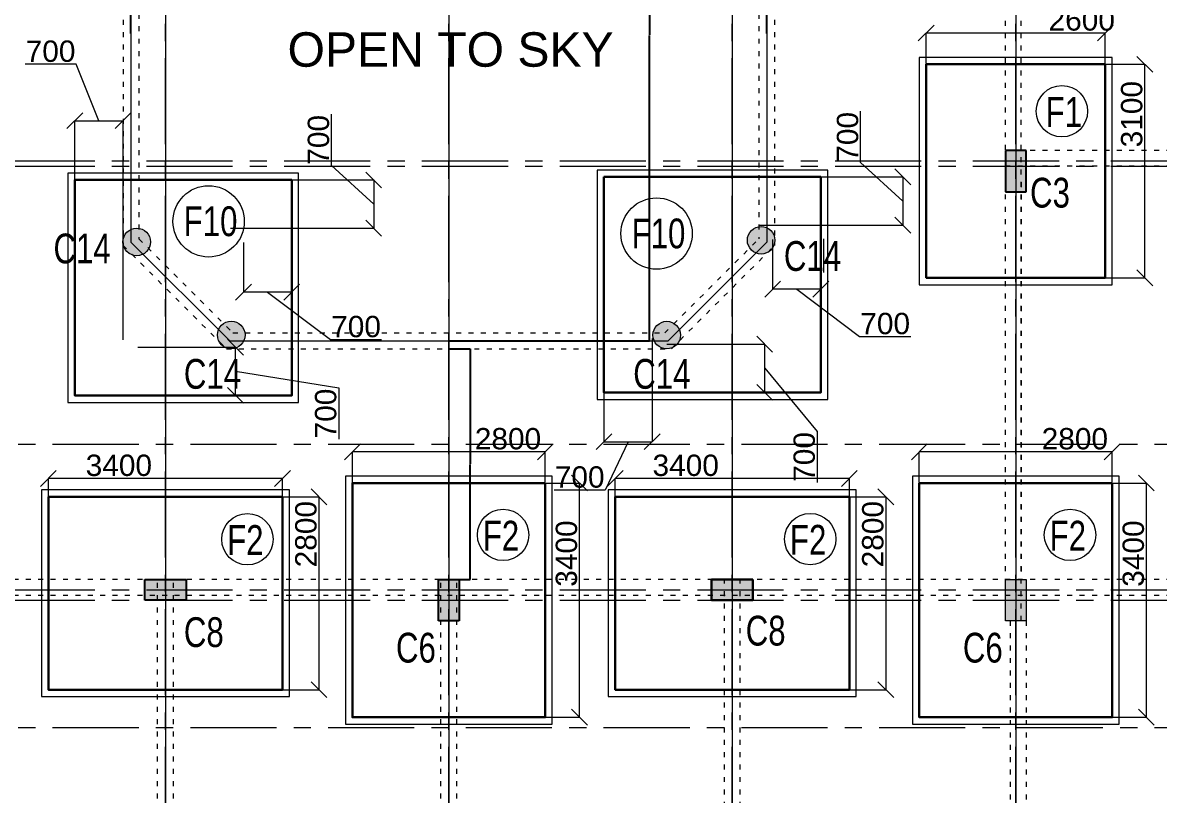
# Model space of a CAD drawing. Header units: inches. Extents: x 719368 to 6315912, y -2624014 to 446967.
# Drawn here: x 5489925 to 5506425, y -2114738 to -2103522 of the extents above; entities that cross this region are included whole.
import ezdxf

# ---------------------------------------------------------------- set-up
doc = ezdxf.new("R2010")
doc.units = ezdxf.units.IN
doc.header["$LTSCALE"] = 20
doc.header["$MEASUREMENT"] = 0
doc.header["$PDMODE"] = 3
doc.linetypes.add('ACAD_ISO03W100', pattern=[30, 12, -18])
doc.linetypes.add('CENTER', pattern=[2, 1.25, -0.25, 0.25, -0.25])
doc.layers.get('0').update_dxf_attribs({"color": 51, "lineweight": 30})
doc.layers.get('Defpoints').update_dxf_attribs({"lineweight": 25})
for name, color, linetype, lineweight in [('COL.FILL', 6, 'Continuous', 20), ('COLUMN', 2, 'Continuous', 25), ('DIM', 7, 'Continuous', 13), ('FOOTING', 73, 'Continuous', 30), ('GRID', 202, 'CENTER', 5), ('HACHE', 6, 'Continuous', 9), ('HIDDEN', 181, 'ACAD_ISO03W100', 18), ('STAIR', 4, 'Continuous', 25), ('Text', 7, 'Continuous', 15)]:
    doc.layers.add(name, color=color, linetype=linetype, lineweight=lineweight)
doc.layers.add('dimn', color=253, linetype='Continuous')
doc.styles.add('BOLD', font='arial.ttf')
doc.styles.add('DIM SUMBI', font='arial.ttf')
doc.styles.add('L120', font='simplex.shx', dxfattribs={"height": 1})
doc.styles.add('Tabrej', font='romans.shx')
doc.dimstyles.new('DIM', dxfattribs={"dimtxt": 0.8, "dimasz": 0.4, "dimexe": 0.18, "dimexo": 0.0625, "dimgap": 0.1, "dimtad": 0, "dimdec": 3, "dimzin": 0, "dimdsep": 46, "dimtxsty": 'Tabrej', "dimcen": 0, "dimclrd": 251, "dimclre": 256, "dimclrt": 7, "dimadec": 0, "dimazin": 0, "dimtfac": 1, "dimtdec": 3, "dimtofl": 0, "dimtmove": 0, "dimatfit": 3, "dimfxl": 0, "dimtolj": 1, "dimtzin": 0, "dimlwd": -1, "dimlwe": -1, "dimarcsym": 0})
doc.dimstyles.new('PL1', dxfattribs={"dimtxt": 275, "dimasz": 230, "dimexe": 0.18, "dimexo": 12, "dimgap": 30, "dimtad": 1, "dimjust": 1, "dimdec": 0, "dimzin": 0, "dimdsep": 46, "dimtxsty": 'BOLD', "dimblk": 'OBLIQUE', "dimcen": 0.09, "dimclrd": 256, "dimclre": 256, "dimadec": 0, "dimazin": 0, "dimtfac": 1, "dimtdec": 0, "dimtofl": 0, "dimtmove": 0, "dimatfit": 3, "dimfxl": 0, "dimtolj": 1, "dimtzin": 0, "dimlwd": -1, "dimlwe": -1, "dimarcsym": 0})

# ---------------------------------------------------------------- blocks, each defined once
blk = doc.blocks.new('C2')
at = {"layer": 'COLUMN'}
h = blk.add_hatch(color=7, dxfattribs=at)
h.dxf.hatch_style = 1
h.paths.add_polyline_path([(0.2999999999992724, 0), (0, 0), (0, -0.599999999999909), (0.2999999999992724, -0.599999999999909)])
for p, q in [((0, 0), (0, -0.599999999999909)), ((0.2999999999992724, 0), (0, 0)), ((0.2999999999992724, -0.599999999999909), (0.2999999999992724, 0)), ((0, -0.599999999999909), (0.2999999999992724, -0.599999999999909))]:
    blk.add_line(p, q, dxfattribs=at)
blk = doc.blocks.new('*D440')
at = {"layer": 'Defpoints', "color": 0}
for p in [(5496111.585806311, -2108255.434372338), (5496111.585806311, -2111605.434372338), (5496419.748085176, -2111605.434372338)]:
    blk.add_point(p, dxfattribs=at)
at = {"layer": 'dimn'}
for p, q in [((5496111.648306311, -2108255.434372338), (5496419.928085175, -2108255.434372338)), ((5496111.648306311, -2111605.434372338), (5496419.928085175, -2111605.434372338))]:
    blk.add_line(p, q, dxfattribs=at)
at = {"layer": 'dimn', "color": 251}
for p, q in [((5496419.748085176, -2108255.834372338), (5496419.748085176, -2109927.5962771)), ((5496419.748085176, -2111605.034372339), (5496419.748085176, -2109933.272467576))]:
    blk.add_line(p, q, dxfattribs=at)
for points in [[(5496419.681418509, -2108255.834372338), (5496419.814751842, -2108255.834372338), (5496419.748085176, -2108255.434372338)], [(5496419.681418509, -2111605.034372339), (5496419.814751842, -2111605.034372339), (5496419.748085176, -2111605.434372338)]]:
    blk.add_solid(points, dxfattribs=at)
at = {"layer": 'dimn', "color": 7, "insert": (5496419.748085177, -2109930.434372338), "char_height": 0.5, "attachment_point": 5, "rotation": 90, "style": 'Tabrej'}
blk.add_mtext('\\A1;3350.000\\P [10990\'-10"]', dxfattribs=at)
blk = doc.blocks.new('*D441')
at = {"layer": 'Defpoints', "color": 0}
for p in [(5496111.585806311, -2099260.628764834), (5499026.433859935, -2099260.628764834), (5496111.585806311, -2108140.434372338)]:
    blk.add_point(p, dxfattribs=at)
at = {"layer": 'dimn'}
for p, q in [((5496111.648306311, -2099260.628764834), (5499026.613859935, -2099260.628764834)), ((5496111.648306311, -2108140.434372338), (5499026.613859935, -2108140.434372338))]:
    blk.add_line(p, q, dxfattribs=at)
at = {"layer": 'dimn', "color": 251}
for p, q in [((5499026.433859935, -2099261.028764834), (5499026.433859935, -2103696.133949537)), ((5499026.433859935, -2108140.034372339), (5499026.433859935, -2103704.929187633))]:
    blk.add_line(p, q, dxfattribs=at)
for points in [[(5499026.367193269, -2099261.028764834), (5499026.500526601, -2099261.028764834), (5499026.433859935, -2099260.628764834)], [(5499026.367193269, -2108140.034372339), (5499026.500526601, -2108140.034372339), (5499026.433859935, -2108140.434372338)]]:
    blk.add_solid(points, dxfattribs=at)
at = {"layer": 'dimn', "color": 7, "insert": (5499026.433859936, -2103700.531568584), "char_height": 0.5, "attachment_point": 5, "rotation": 90, "style": 'Tabrej'}
blk.add_mtext('\\A1;8879.806 [29133\'-2"]', dxfattribs=at)
blk = doc.blocks.new('*D442')
at = {"layer": 'Defpoints', "color": 0}
for p in [(5500726.585806317, -2101328.498179579), (5491496.585806306, -2103676.714288752), (5500726.585806317, -2103676.714288749)]:
    blk.add_point(p, dxfattribs=at)
at = {"layer": 'dimn'}
for p, q in [((5491496.585806306, -2103676.651788752), (5491496.585806306, -2101328.318179579)), ((5500726.585806317, -2103676.651788749), (5500726.585806317, -2101328.318179579))]:
    blk.add_line(p, q, dxfattribs=at)
at = {"layer": 'dimn', "color": 251}
for p, q in [((5491496.985806306, -2101328.498179579), (5496107.188187264, -2101328.498179579)), ((5500726.185806316, -2101328.498179579), (5496115.983425358, -2101328.498179579))]:
    blk.add_line(p, q, dxfattribs=at)
for points in [[(5491496.985806306, -2101328.431512912), (5491496.985806306, -2101328.564846246), (5491496.585806306, -2101328.498179579)], [(5500726.185806316, -2101328.431512912), (5500726.185806316, -2101328.564846246), (5500726.585806317, -2101328.498179579)]]:
    blk.add_solid(points, dxfattribs=at)
at = {"layer": 'dimn', "color": 7, "insert": (5496111.585806311, -2101328.498179579), "char_height": 0.5, "attachment_point": 5, "style": 'Tabrej'}
blk.add_mtext('\\A1;9230.000 [30282\'-1"]', dxfattribs=at)
blk = doc.blocks.new('_Oblique')
at = {"layer": 'STAIR', "color": 0, "lineweight": -2}
blk.add_line((-0.5, -0.5), (0.5, 0.5), dxfattribs=at)
blk = doc.blocks.new('*D1034')
at = {"layer": 'Defpoints', "color": 0}
for p in [(5503041.585805237, -2103671.344277111), (5503041.585805237, -2104125.349193294), (5505641.585805237, -2104125.349193294)]:
    blk.add_point(p, dxfattribs=at)
at = {"layer": 'DIM'}
for p, q in [((5503041.585805237, -2104113.349193294), (5503041.585805237, -2103671.164277111)), ((5505641.585805237, -2103671.344277111), (5503041.585805237, -2103671.344277111)), ((5505641.585805237, -2104113.349193294), (5505641.585805237, -2103671.164277111))]:
    blk.add_line(p, q, dxfattribs=at)
at = {"layer": 'DIM', "xscale": 230, "yscale": 230, "zscale": 230, "rotation": 180}
blk.add_blockref('_Oblique', (5503041.585805237, -2103671.344277111), dxfattribs=at)
at = {"layer": 'DIM', "xscale": 230, "yscale": 230, "zscale": 230}
blk.add_blockref('_Oblique', (5505641.585805237, -2103671.344277111), dxfattribs=at)
at = {"layer": 'DIM', "color": 0, "insert": (5505299.796179999, -2103483.066650918), "char_height": 310, "attachment_point": 5, "style": 'BOLD'}
blk.add_mtext('\\A1;2600', dxfattribs=at)
blk = doc.blocks.new('*D1035')
at = {"layer": 'Defpoints', "color": 0}
for p in [(5505403.380282378, -2104125.349193294), (5506215.041292784, -2104125.349193294), (5505395.568119742, -2107225.349193295)]:
    blk.add_point(p, dxfattribs=at)
at = {"layer": 'DIM'}
for p, q in [((5505415.380282378, -2104125.349193294), (5506215.221292784, -2104125.349193294)), ((5506215.041292784, -2107225.349193295), (5506215.041292784, -2104125.349193294)), ((5505407.568119742, -2107225.349193295), (5506215.221292784, -2107225.349193295))]:
    blk.add_line(p, q, dxfattribs=at)
at = {"layer": 'DIM', "xscale": 230, "yscale": 230, "zscale": 230}
for p, rotation in [((5506215.041292784, -2104125.349193294), 90), ((5506215.041292784, -2107225.349193295), 270)]:
    blk.add_blockref('_Oblique', p, dxfattribs=dict(at, rotation=rotation))
at = {"layer": 'DIM', "color": 0, "insert": (5506026.657936714, -2104849.169469817), "char_height": 310, "attachment_point": 5, "rotation": 90, "style": 'BOLD'}
blk.add_mtext('\\A1;3100', dxfattribs=at)
blk = doc.blocks.new('*D1042')
at = {"layer": 'Defpoints', "color": 0}
for p in [(5494711.58583197, -2109751.384097908), (5494711.58583197, -2110205.38901409), (5497511.58583197, -2110205.38901409)]:
    blk.add_point(p, dxfattribs=at)
at = {"layer": 'DIM'}
for p, q in [((5494711.58583197, -2110193.38901409), (5494711.58583197, -2109751.204097908)), ((5497511.58583197, -2109751.384097908), (5494711.58583197, -2109751.384097908)), ((5497511.58583197, -2110193.38901409), (5497511.58583197, -2109751.204097908))]:
    blk.add_line(p, q, dxfattribs=at)
at = {"layer": 'DIM', "xscale": 230, "yscale": 230, "zscale": 230, "rotation": 180}
blk.add_blockref('_Oblique', (5494711.58583197, -2109751.384097908), dxfattribs=at)
at = {"layer": 'DIM', "xscale": 230, "yscale": 230, "zscale": 230}
blk.add_blockref('_Oblique', (5497511.58583197, -2109751.384097908), dxfattribs=at)
at = {"layer": 'DIM', "color": 0, "insert": (5496969.796206731, -2109563.106471714), "char_height": 310, "attachment_point": 5, "style": 'BOLD'}
blk.add_mtext('\\A1;2800', dxfattribs=at)
blk = doc.blocks.new('*D1043')
at = {"layer": 'Defpoints', "color": 0}
for p in [(5497273.380309111, -2110205.38901409), (5498008.424357883, -2110205.38901409), (5497265.568146475, -2113605.389014091)]:
    blk.add_point(p, dxfattribs=at)
at = {"layer": 'DIM'}
for p, q in [((5497285.380309111, -2110205.38901409), (5498008.604357882, -2110205.38901409)), ((5498008.424357883, -2113605.389014091), (5498008.424357883, -2110205.38901409)), ((5497277.568146475, -2113605.389014091), (5498008.604357882, -2113605.389014091))]:
    blk.add_line(p, q, dxfattribs=at)
at = {"layer": 'DIM', "xscale": 230, "yscale": 230, "zscale": 230}
for p, rotation in [((5498008.424357883, -2110205.38901409), 90), ((5498008.424357883, -2113605.389014091), 270)]:
    blk.add_blockref('_Oblique', p, dxfattribs=dict(at, rotation=rotation))
at = {"layer": 'DIM', "color": 0, "insert": (5497820.041001813, -2111229.209290613), "char_height": 310, "attachment_point": 5, "rotation": 90, "style": 'BOLD'}
blk.add_mtext('\\A1;3400', dxfattribs=at)
blk = doc.blocks.new('*D1044')
at = {"layer": 'Defpoints', "color": 0}
for p in [(5502941.585804154, -2109751.384097908), (5502941.585804154, -2110205.389014091), (5505741.585804154, -2110205.389014091)]:
    blk.add_point(p, dxfattribs=at)
at = {"layer": 'DIM'}
for p, q in [((5502941.585804154, -2110193.389014091), (5502941.585804154, -2109751.204097908)), ((5505741.585804154, -2109751.384097908), (5502941.585804154, -2109751.384097908)), ((5505741.585804154, -2110193.389014091), (5505741.585804154, -2109751.204097908))]:
    blk.add_line(p, q, dxfattribs=at)
at = {"layer": 'DIM', "xscale": 230, "yscale": 230, "zscale": 230, "rotation": 180}
blk.add_blockref('_Oblique', (5502941.585804154, -2109751.384097908), dxfattribs=at)
at = {"layer": 'DIM', "xscale": 230, "yscale": 230, "zscale": 230}
blk.add_blockref('_Oblique', (5505741.585804154, -2109751.384097908), dxfattribs=at)
at = {"layer": 'DIM', "color": 0, "insert": (5505199.796178916, -2109563.106471715), "char_height": 310, "attachment_point": 5, "style": 'BOLD'}
blk.add_mtext('\\A1;2800', dxfattribs=at)
blk = doc.blocks.new('*D1045')
at = {"layer": 'Defpoints', "color": 0}
for p in [(5505503.380281295, -2110205.389014091), (5506238.424330067, -2110205.389014091), (5505495.568118659, -2113605.389014092)]:
    blk.add_point(p, dxfattribs=at)
at = {"layer": 'DIM'}
for p, q in [((5505515.380281295, -2110205.389014091), (5506238.604330067, -2110205.389014091)), ((5506238.424330067, -2113605.389014092), (5506238.424330067, -2110205.389014091)), ((5505507.568118659, -2113605.389014092), (5506238.604330067, -2113605.389014092))]:
    blk.add_line(p, q, dxfattribs=at)
at = {"layer": 'DIM', "xscale": 230, "yscale": 230, "zscale": 230}
for p, rotation in [((5506238.424330067, -2110205.389014091), 90), ((5506238.424330067, -2113605.389014092), 270)]:
    blk.add_blockref('_Oblique', p, dxfattribs=dict(at, rotation=rotation))
at = {"layer": 'DIM', "color": 0, "insert": (5506050.040973997, -2111229.209290614), "char_height": 310, "attachment_point": 5, "rotation": 90, "style": 'BOLD'}
blk.add_mtext('\\A1;3400', dxfattribs=at)
blk = doc.blocks.new('*D1145')
at = {"layer": 'Defpoints', "color": 0}
for p in [(5492847.400157018, -2110405.389014168), (5493108.949270718, -2113205.389014168), (5494225.729947748, -2113205.389014168)]:
    blk.add_point(p, dxfattribs=at)
at = {"layer": 'DIM'}
for p, q in [((5492859.400157018, -2110405.389014168), (5494225.909947747, -2110405.389014168)), ((5494225.729947748, -2110405.389014168), (5494225.729947748, -2113205.389014168)), ((5493120.949270718, -2113205.389014168), (5494225.909947747, -2113205.389014168))]:
    blk.add_line(p, q, dxfattribs=at)
at = {"layer": 'DIM', "xscale": 230, "yscale": 230, "zscale": 230}
for p, rotation in [((5494225.729947748, -2110405.389014168), 90), ((5494225.729947748, -2113205.389014168), 270)]:
    blk.add_blockref('_Oblique', p, dxfattribs=dict(at, rotation=rotation))
at = {"layer": 'DIM', "color": 0, "insert": (5494037.452321555, -2110947.178639406), "char_height": 310, "attachment_point": 5, "rotation": 90, "style": 'BOLD'}
blk.add_mtext('\\A1;2800', dxfattribs=at)
blk = doc.blocks.new('*D1146')
at = {"layer": 'Defpoints', "color": 0}
for p in [(5490296.585750677, -2110137.861280877), (5490296.585750677, -2110643.594537027), (5493696.585750678, -2110651.406699663)]:
    blk.add_point(p, dxfattribs=at)
at = {"layer": 'DIM'}
for p, q in [((5490296.585750677, -2110631.594537027), (5490296.585750677, -2110137.681280877)), ((5493696.585750678, -2110137.861280877), (5490296.585750677, -2110137.861280877)), ((5493696.585750678, -2110639.406699663), (5493696.585750678, -2110137.681280877))]:
    blk.add_line(p, q, dxfattribs=at)
at = {"layer": 'DIM', "xscale": 230, "yscale": 230, "zscale": 230, "rotation": 180}
blk.add_blockref('_Oblique', (5490296.585750677, -2110137.861280877), dxfattribs=at)
at = {"layer": 'DIM', "xscale": 230, "yscale": 230, "zscale": 230}
blk.add_blockref('_Oblique', (5493696.585750678, -2110137.861280877), dxfattribs=at)
at = {"layer": 'DIM', "color": 0, "insert": (5491320.4060272, -2109949.477924806), "char_height": 310, "attachment_point": 5, "style": 'BOLD'}
blk.add_mtext('\\A1;3400', dxfattribs=at)
blk = doc.blocks.new('*D1147')
at = {"layer": 'Defpoints', "color": 0}
for p in [(5501077.400157018, -2110405.389013937), (5501338.949270718, -2113205.389013937), (5502455.729947748, -2113205.389013937)]:
    blk.add_point(p, dxfattribs=at)
at = {"layer": 'DIM'}
for p, q in [((5501089.400157018, -2110405.389013937), (5502455.909947747, -2110405.389013937)), ((5502455.729947748, -2110405.389013937), (5502455.729947748, -2113205.389013937)), ((5501350.949270718, -2113205.389013937), (5502455.909947747, -2113205.389013937))]:
    blk.add_line(p, q, dxfattribs=at)
at = {"layer": 'DIM', "xscale": 230, "yscale": 230, "zscale": 230}
for p, rotation in [((5502455.729947748, -2110405.389013937), 90), ((5502455.729947748, -2113205.389013937), 270)]:
    blk.add_blockref('_Oblique', p, dxfattribs=dict(at, rotation=rotation))
at = {"layer": 'DIM', "color": 0, "insert": (5502267.452321555, -2110947.178639175), "char_height": 310, "attachment_point": 5, "rotation": 90, "style": 'BOLD'}
blk.add_mtext('\\A1;2800', dxfattribs=at)
blk = doc.blocks.new('*D1148')
at = {"layer": 'Defpoints', "color": 0}
for p in [(5498526.585750677, -2110137.861280646), (5498526.585750677, -2110643.594536796), (5501926.585750678, -2110651.406699432)]:
    blk.add_point(p, dxfattribs=at)
at = {"layer": 'DIM'}
for p, q in [((5498526.585750677, -2110631.594536796), (5498526.585750677, -2110137.681280646)), ((5501926.585750678, -2110137.861280646), (5498526.585750677, -2110137.861280646)), ((5501926.585750678, -2110639.406699432), (5501926.585750678, -2110137.681280646))]:
    blk.add_line(p, q, dxfattribs=at)
at = {"layer": 'DIM', "xscale": 230, "yscale": 230, "zscale": 230, "rotation": 180}
blk.add_blockref('_Oblique', (5498526.585750677, -2110137.861280646), dxfattribs=at)
at = {"layer": 'DIM', "xscale": 230, "yscale": 230, "zscale": 230}
blk.add_blockref('_Oblique', (5501926.585750678, -2110137.861280646), dxfattribs=at)
at = {"layer": 'DIM', "color": 0, "insert": (5499550.4060272, -2109949.477924575), "char_height": 310, "attachment_point": 5, "style": 'BOLD'}
blk.add_mtext('\\A1;3400', dxfattribs=at)
blk = doc.blocks.new('*D1153')
at = {"layer": 'Defpoints', "color": 0}
for p in [(5501511.585806319, -2106598.536557511), (5500811.543453263, -2106656.049499271), (5501511.585806319, -2107389.232346162)]:
    blk.add_point(p, dxfattribs=at)
at = {"layer": 'DIM'}
for p, q in [((5501511.585806319, -2106610.536557511), (5501511.585806319, -2107389.412346162)), ((5500811.543453263, -2106668.049499271), (5500811.543453263, -2107389.412346162)), ((5501511.585806319, -2107389.232346162), (5500811.543453263, -2107389.232346162)), ((5501161.564629791, -2107389.232346162), (5502075.433309496, -2108079.368682808)), ((5502075.433309496, -2108079.368682808), (5502816.756638282, -2108079.368682808))]:
    blk.add_line(p, q, dxfattribs=at)
at = {"layer": 'DIM', "xscale": 230, "yscale": 230, "zscale": 230, "rotation": 180}
blk.add_blockref('_Oblique', (5500811.543453263, -2107389.232346162), dxfattribs=at)
at = {"layer": 'DIM', "xscale": 230, "yscale": 230, "zscale": 230}
blk.add_blockref('_Oblique', (5501511.585806319, -2107389.232346162), dxfattribs=at)
at = {"layer": 'DIM', "color": 0, "insert": (5502446.094973889, -2107891.091056615), "char_height": 310, "attachment_point": 5, "style": 'BOLD'}
blk.add_mtext('\\A1;700', dxfattribs=at)
blk = doc.blocks.new('*D1154')
at = {"layer": 'Defpoints', "color": 0}
for p in [(5500611.585806319, -2105760.165252991), (5502701.973926414, -2105760.165252991), (5500611.585806319, -2106460.165252991)]:
    blk.add_point(p, dxfattribs=at)
at = {"layer": 'DIM'}
for p, q in [((5502089.581997405, -2105549.047604672), (5502089.581997405, -2104807.724275886)), ((5502701.973926414, -2106110.165252991), (5502089.581997405, -2105549.047604672)), ((5500623.585806319, -2105760.165252991), (5502702.153926414, -2105760.165252991)), ((5502701.973926414, -2105760.165252991), (5502701.973926414, -2106460.165252991)), ((5500623.585806319, -2106460.165252991), (5502702.153926414, -2106460.165252991))]:
    blk.add_line(p, q, dxfattribs=at)
at = {"layer": 'DIM', "xscale": 230, "yscale": 230, "zscale": 230}
for p, rotation in [((5502701.973926414, -2105760.165252991), 90), ((5502701.973926414, -2106460.165252991), 270)]:
    blk.add_blockref('_Oblique', p, dxfattribs=dict(at, rotation=rotation))
at = {"layer": 'DIM', "color": 0, "insert": (5501901.304371212, -2105178.385940278), "char_height": 310, "attachment_point": 5, "rotation": 90, "style": 'BOLD'}
blk.add_mtext('\\A1;700', dxfattribs=at)
blk = doc.blocks.new('*D1155')
at = {"layer": 'Defpoints', "color": 0}
for p in [(5499263.422797469, -2108187.404455155), (5499250.359245036, -2108887.404455155), (5500696.762104959, -2108887.404455155)]:
    blk.add_point(p, dxfattribs=at)
at = {"layer": 'DIM'}
for p, q in [((5499275.422797469, -2108187.404455155), (5500696.942104959, -2108187.404455155)), ((5500696.762104959, -2108887.404455155), (5500696.762104959, -2108187.404455155)), ((5500696.762104959, -2108537.404455155), (5501460.584653723, -2109455.145811897)), ((5499262.359245036, -2108887.404455155), (5500696.942104959, -2108887.404455155)), ((5501460.584653723, -2109455.145811897), (5501460.584653723, -2110196.469140682))]:
    blk.add_line(p, q, dxfattribs=at)
at = {"layer": 'DIM', "xscale": 230, "yscale": 230, "zscale": 230}
for p, rotation in [((5500696.762104959, -2108187.404455155), 90), ((5500696.762104959, -2108887.404455155), 270)]:
    blk.add_blockref('_Oblique', p, dxfattribs=dict(at, rotation=rotation))
at = {"layer": 'DIM', "color": 0, "insert": (5501272.30702753, -2109825.807476289), "char_height": 310, "attachment_point": 5, "rotation": 90, "style": 'BOLD'}
blk.add_mtext('\\A1;700', dxfattribs=at)
blk = doc.blocks.new('*D1156')
at = {"layer": 'Defpoints', "color": 0}
for p in [(5499063.422797469, -2108094.919530777), (5498363.422797469, -2108436.871316268), (5498363.422797469, -2109604.74177396)]:
    blk.add_point(p, dxfattribs=at)
at = {"layer": 'DIM'}
for p, q in [((5499063.422797469, -2108106.919530777), (5499063.422797469, -2109604.92177396)), ((5498363.422797469, -2108448.871316268), (5498363.422797469, -2109604.92177396)), ((5498363.422797469, -2109604.74177396), (5499063.422797469, -2109604.74177396)), ((5498713.422797469, -2109604.74177396), (5498381.438650053, -2110307.498085287)), ((5498381.438650053, -2110307.498085287), (5497640.115321267, -2110307.498085287))]:
    blk.add_line(p, q, dxfattribs=at)
at = {"layer": 'DIM', "xscale": 230, "yscale": 230, "zscale": 230, "rotation": 180}
blk.add_blockref('_Oblique', (5498363.422797469, -2109604.74177396), dxfattribs=at)
at = {"layer": 'DIM', "xscale": 230, "yscale": 230, "zscale": 230}
blk.add_blockref('_Oblique', (5499063.422797469, -2109604.74177396), dxfattribs=at)
at = {"layer": 'DIM', "color": 0, "insert": (5498010.77698566, -2110119.220459093), "char_height": 310, "attachment_point": 5, "style": 'BOLD'}
blk.add_mtext('\\A1;700', dxfattribs=at)
blk = doc.blocks.new('*D1157')
at = {"layer": 'Defpoints', "color": 0}
for p in [(5493129.706462097, -2106699.816161305), (5493829.748815154, -2106642.303219544), (5493829.748815154, -2107432.999008195)]:
    blk.add_point(p, dxfattribs=at)
at = {"layer": 'DIM'}
for p, q in [((5493129.706462097, -2106711.816161305), (5493129.706462097, -2107433.179008196)), ((5493829.748815154, -2106654.303219544), (5493829.748815154, -2107433.179008196)), ((5493829.748815154, -2107432.999008195), (5493129.706462097, -2107432.999008195)), ((5493479.727638626, -2107432.999008195), (5494393.596318331, -2108123.135344842)), ((5494393.596318331, -2108123.135344842), (5495134.919647116, -2108123.135344842))]:
    blk.add_line(p, q, dxfattribs=at)
at = {"layer": 'DIM', "xscale": 230, "yscale": 230, "zscale": 230, "rotation": 180}
blk.add_blockref('_Oblique', (5493129.706462097, -2107432.999008195), dxfattribs=at)
at = {"layer": 'DIM', "xscale": 230, "yscale": 230, "zscale": 230}
blk.add_blockref('_Oblique', (5493829.748815154, -2107432.999008195), dxfattribs=at)
at = {"layer": 'DIM', "color": 0, "insert": (5494764.257982723, -2107934.857718648), "char_height": 310, "attachment_point": 5, "style": 'BOLD'}
blk.add_mtext('\\A1;700', dxfattribs=at)
blk = doc.blocks.new('*D1158')
at = {"layer": 'Defpoints', "color": 0}
for p in [(5492929.748815154, -2105803.931915024), (5495020.136935248, -2105803.931915024), (5492929.748815154, -2106503.931915024)]:
    blk.add_point(p, dxfattribs=at)
at = {"layer": 'DIM'}
for p, q in [((5494407.745006239, -2105592.814266705), (5494407.745006239, -2104851.490937919)), ((5495020.136935248, -2106153.931915024), (5494407.745006239, -2105592.814266705)), ((5492941.748815154, -2105803.931915024), (5495020.316935248, -2105803.931915024)), ((5495020.136935248, -2105803.931915024), (5495020.136935248, -2106503.931915024)), ((5492941.748815154, -2106503.931915024), (5495020.316935248, -2106503.931915024))]:
    blk.add_line(p, q, dxfattribs=at)
at = {"layer": 'DIM', "xscale": 230, "yscale": 230, "zscale": 230}
for p, rotation in [((5495020.136935248, -2105803.931915024), 90), ((5495020.136935248, -2106503.931915024), 270)]:
    blk.add_blockref('_Oblique', p, dxfattribs=dict(at, rotation=rotation))
at = {"layer": 'DIM', "color": 0, "insert": (5494219.467380046, -2105222.152602311), "char_height": 310, "attachment_point": 5, "rotation": 90, "style": 'BOLD'}
blk.add_mtext('\\A1;700', dxfattribs=at)
blk = doc.blocks.new('*D1159')
at = {"layer": 'Defpoints', "color": 0}
for p in [(5491581.585806304, -2108231.171117188), (5491568.52225387, -2108931.171117188), (5493014.925113793, -2108931.171117188)]:
    blk.add_point(p, dxfattribs=at)
at = {"layer": 'DIM'}
for p, q in [((5491593.585806304, -2108231.171117188), (5493015.105113793, -2108231.171117188)), ((5493014.925113793, -2108931.171117188), (5493014.925113793, -2108231.171117188)), ((5493014.925113793, -2108581.171117188), (5494512.84538285, -2108824.952498611)), ((5494512.84538285, -2108824.952498611), (5494512.84538285, -2109566.275827397)), ((5491580.52225387, -2108931.171117188), (5493015.105113793, -2108931.171117188))]:
    blk.add_line(p, q, dxfattribs=at)
at = {"layer": 'DIM', "xscale": 230, "yscale": 230, "zscale": 230}
for p, rotation in [((5493014.925113793, -2108231.171117188), 90), ((5493014.925113793, -2108931.171117188), 270)]:
    blk.add_blockref('_Oblique', p, dxfattribs=dict(at, rotation=rotation))
at = {"layer": 'DIM', "color": 0, "insert": (5494324.567756657, -2109195.614163003), "char_height": 310, "attachment_point": 5, "rotation": 90, "style": 'BOLD'}
blk.add_mtext('\\A1;700', dxfattribs=at)
blk = doc.blocks.new('*D1160')
at = {"layer": 'Defpoints', "color": 0}
for p in [(5490681.585806304, -2104943.600022038), (5491381.585806304, -2108138.686192811), (5490681.585806304, -2108480.637978301)]:
    blk.add_point(p, dxfattribs=at)
at = {"layer": 'DIM'}
for p, q in [((5490699.601658887, -2104125.346710742), (5489958.278330102, -2104125.346710742)), ((5491031.585806304, -2104943.600022038), (5490699.601658887, -2104125.346710742)), ((5490681.585806304, -2108468.637978301), (5490681.585806304, -2104943.420022038)), ((5490681.585806304, -2104943.600022038), (5491381.585806304, -2104943.600022038)), ((5491381.585806304, -2108126.686192811), (5491381.585806304, -2104943.420022038))]:
    blk.add_line(p, q, dxfattribs=at)
at = {"layer": 'DIM', "xscale": 230, "yscale": 230, "zscale": 230, "rotation": 180}
blk.add_blockref('_Oblique', (5490681.585806304, -2104943.600022038), dxfattribs=at)
at = {"layer": 'DIM', "xscale": 230, "yscale": 230, "zscale": 230}
blk.add_blockref('_Oblique', (5491381.585806304, -2104943.600022038), dxfattribs=at)
at = {"layer": 'DIM', "color": 0, "insert": (5490328.939994494, -2103937.069084549), "char_height": 310, "attachment_point": 5, "style": 'BOLD'}
blk.add_mtext('\\A1;700', dxfattribs=at)

msp = doc.modelspace()

# ---------------------------------------------------------------- hatches: boundary and pattern name
at = {"layer": 'COL.FILL'}
for points in [[(5504491.585806319, -2105375.371872338), (5504191.585806319, -2105375.371872338), (5504191.585806319, -2105975.371872338), (5504491.585806319, -2105975.371872338)], [(5491779.580879323, -2106703.931915025, 1), (5491379.580879323, -2106703.931915025, 1)], [(5500844.78344002, -2106680.063671694, 1), (5500444.78344002, -2106680.063671694, 1)], [(5493152.029809903, -2108055.434372338, 1), (5492752.029809903, -2108055.434372338, 1)], [(5499474.176186345, -2108056.933806968, 1), (5499074.176186345, -2108056.933806968, 1)], [(5492296.585806307, -2111905.434372337), (5492296.585806307, -2111605.434372337), (5491696.585806307, -2111605.434372337), (5491696.585806307, -2111905.434372337)], [(5496261.585832424, -2111605.38901409), (5495961.585832424, -2111605.38901409), (5495961.585832424, -2112205.38901409), (5496261.585832424, -2112205.38901409)], [(5500526.585806314, -2111905.389013859), (5500526.585806314, -2111605.389013859), (5499926.585806314, -2111605.389013859), (5499926.585806314, -2111905.389013859)], [(5504491.585806319, -2111605.389014091), (5504191.585806319, -2111605.389014091), (5504191.585806319, -2112205.389014091), (5504491.585806319, -2112205.389014091)]]:
    msp.add_hatch(color=256, dxfattribs=at).paths.add_polyline_path(points)

# ---------------------------------------------------------------- linework, layer by layer
for p, q in [((5491381.585806304, -2106732.179942566), (5491381.585806304, -2105107.272696913)), ((5490681.585806304, -2105803.931915024), (5491148.445128379, -2105803.931915024)), ((5501550.243888186, -2106660.165252991), (5501550.243888186, -2107148.002479858))]:
    msp.add_line(p, q, dxfattribs=at)
for points in [[(5504191.585806319, -2105375.371872338), (5504491.585806319, -2105375.371872338), (5504491.585806319, -2105975.371872338), (5504191.585806319, -2105975.371872338)], [(5492296.585806307, -2111605.434372337), (5492296.585806307, -2111905.434372337), (5491696.585806307, -2111905.434372337), (5491696.585806307, -2111605.434372337)], [(5495961.585832424, -2111605.38901409), (5496261.585832424, -2111605.38901409), (5496261.585832424, -2112205.38901409), (5495961.585832424, -2112205.38901409)], [(5500526.585806314, -2111605.389013859), (5500526.585806314, -2111905.389013859), (5499926.585806314, -2111905.389013859), (5499926.585806314, -2111605.389013859)], [(5504191.585806319, -2111605.389014091), (5504491.585806319, -2111605.389014091), (5504491.585806319, -2112205.389014091), (5504191.585806319, -2112205.389014091)]]:
    msp.add_lwpolyline(points, close=True, dxfattribs=at)
for centre in [(5491579.580879323, -2106703.931915025), (5500644.78344002, -2106680.063671694), (5492952.029809903, -2108055.434372338), (5499274.176186345, -2108056.933806968)]:
    msp.add_circle(centre, 200, dxfattribs=at)
at = {"layer": 'DIM'}
for p, q in [((5491496.585806306, -2100645.628764834), (5491496.585806306, -2106707.799812668)), ((5500726.585806315, -2100645.628764834), (5500726.585806317, -2106707.799812666)), ((5491496.585806306, -2106707.799812668), (5492929.220365977, -2108140.434372338)), ((5499293.951246645, -2108140.434372338), (5500726.585806317, -2106707.799812666)), ((5492929.220365977, -2108140.434372338), (5499293.951246645, -2108140.434372338))]:
    msp.add_line(p, q, dxfattribs=at)
at = {"layer": 'FOOTING'}
for points in [[(5505641.585805237, -2104125.349193294), (5503041.585805237, -2104125.349193294), (5503041.585805237, -2107225.349193295), (5505641.585805237, -2107225.349193295)], [(5498363.422797469, -2105760.165252991), (5498363.422797469, -2108891.036557511), (5501511.585806319, -2108891.036557511), (5501511.585806319, -2105760.165252991)], [(5490681.585806304, -2105803.931915024), (5490681.585806304, -2108934.803219544), (5493829.748815154, -2108934.803219544), (5493829.748815154, -2105803.931915024)], [(5497511.58583197, -2110205.38901409), (5494711.58583197, -2110205.38901409), (5494711.58583197, -2113605.389014091), (5497511.58583197, -2113605.389014091)], [(5505741.585804154, -2110205.389014091), (5502941.585804154, -2110205.389014091), (5502941.585804154, -2113605.389014092), (5505741.585804154, -2113605.389014092)], [(5490296.585750677, -2110405.389014168), (5490296.585750677, -2113205.389014168), (5493696.585750678, -2113205.389014168), (5493696.585750678, -2110405.389014168)], [(5498526.585750677, -2110405.389013937), (5498526.585750677, -2113205.389013937), (5501926.585750678, -2113205.389013937), (5501926.585750678, -2110405.389013937)]]:
    msp.add_lwpolyline(points, close=True, dxfattribs=at)
at = {"layer": 'GRID', "ltscale": 50}
for p, q in [((5491996.585750674, -2129286.987542049), (5491996.585750674, -2085956.418136808)), ((5496111.585806941, -2129286.987542049), (5496111.585806941, -2085956.418136808)), ((5500226.585751628, -2129286.987542049), (5500226.585751628, -2085956.418136808)), ((5504341.585805987, -2129286.987542049), (5504341.585805987, -2085956.418136808)), ((5435720.671062591, -2105525.435437351), (5551358.528464531, -2105525.435437351)), ((5435720.671062591, -2105605.434372574), (5551358.528464531, -2105605.434372574)), ((5436358.402437331, -2109640.435437828), (5551358.528464531, -2109640.435437828)), ((5435720.671062591, -2111755.434372574), (5551358.528464531, -2111755.434372574)), ((5435720.671062591, -2111905.389013916), (5551358.528464531, -2111905.389013916)), ((5436358.402437331, -2113755.435437351), (5551358.528464531, -2113755.435437351))]:
    msp.add_line(p, q, dxfattribs=at)
at = {"layer": 'GRID', "ltscale": 0.05}
for p, q in [((5491996.585750676, -2087148.570706536), (5491996.585750676, -2126935.924255045)), ((5496111.585806943, -2087148.570706536), (5496111.585806943, -2126935.924255045)), ((5500226.585750676, -2087148.570706536), (5500226.585750676, -2126935.924255045)), ((5504341.585805989, -2087148.570706536), (5504341.585805989, -2126935.924255045))]:
    msp.add_line(p, q, dxfattribs=at)
at = {"layer": 'HACHE'}
for points in [[(5505741.585805237, -2104025.349193294), (5502941.585805237, -2104025.349193294), (5502941.585805237, -2107325.349193295), (5505741.585805237, -2107325.349193295)], [(5490581.585806304, -2105703.931915024), (5490581.585806304, -2109034.803219544), (5493929.748815154, -2109034.803219544), (5493929.748815154, -2105703.931915024)], [(5498263.422797469, -2105660.165252991), (5498263.422797469, -2108991.036557511), (5501611.585806319, -2108991.036557511), (5501611.585806319, -2105660.165252991)], [(5497611.58583197, -2110105.38901409), (5494611.58583197, -2110105.38901409), (5494611.58583197, -2113705.389014091), (5497611.58583197, -2113705.389014091)], [(5505841.585804154, -2110105.389014091), (5502841.585804154, -2110105.389014091), (5502841.585804154, -2113705.389014092), (5505841.585804154, -2113705.389014092)], [(5490196.585750677, -2110305.389014168), (5490196.585750677, -2113305.389014168), (5493796.585750678, -2113305.389014168), (5493796.585750678, -2110305.389014168)], [(5498426.585750677, -2110305.389013937), (5498426.585750677, -2113305.389013937), (5502026.585750678, -2113305.389013937), (5502026.585750678, -2110305.389013937)]]:
    msp.add_lwpolyline(points, close=True, dxfattribs=at)
at = {"layer": 'HIDDEN', "linetype": 'ACAD_ISO03W100', "ltscale": 0.3}
for p, q in [((5504191.58580632, -2112205.43437234), (5504191.58580632, -2095795.389014089)), ((5504421.58580632, -2112205.43437234), (5504421.58580632, -2095795.389014089)), ((5491381.585806306, -2100597.994205164), (5491381.585806304, -2106755.434372338)), ((5500841.585806319, -2100597.994205165), (5500841.585806319, -2106755.434372338)), ((5491611.585806305, -2100693.26332451), (5491611.585806304, -2106660.165252993)), ((5500611.58580632, -2100693.26332451), (5500611.585806319, -2106660.165252991)), ((5512721.585806333, -2105375.434372338), (5504191.585806318, -2105375.434372338)), ((5512721.585806333, -2105605.434372338), (5504191.585806318, -2105605.434372338)), ((5490681.585806304, -2105803.931915024), (5490681.585806304, -2106755.434372338)), ((5504421.58580632, -2105835.479730588), (5504421.58580632, -2111605.479730589)), ((5491381.585806304, -2106755.434372338), (5492881.585806304, -2108255.434372338)), ((5491611.585806304, -2106660.165252993), (5492976.85492565, -2108025.434372338)), ((5499246.316686972, -2108025.434372338), (5500611.585806319, -2106660.165252991)), ((5499341.585806319, -2108255.434372338), (5500841.585806319, -2106755.434372338)), ((5492976.85492565, -2108025.434372338), (5499246.316686972, -2108025.434372338)), ((5492881.585806304, -2108255.434372338), (5499341.585806319, -2108255.434372338)), ((5512721.585806335, -2111605.389014091), (5479501.585861935, -2111605.389014089)), ((5491881.585751747, -2121985.389014172), (5491881.585751746, -2111605.34365584)), ((5492111.585751746, -2121985.389014172), (5492111.585751746, -2111605.34365584)), ((5495996.585806306, -2121985.434372422), (5495996.585806306, -2111605.389014089)), ((5496226.585806306, -2121985.434372422), (5496226.585806306, -2111605.389014089)), ((5500111.585807388, -2118505.434372334), (5500111.585807388, -2111605.34365584)), ((5500341.585807388, -2118505.434372334), (5500341.585807388, -2111605.34365584)), ((5512721.585806335, -2111835.389014091), (5479501.585861935, -2111835.389014089)), ((5504261.585806319, -2112205.389014089), (5504261.585806319, -2117905.434372336)), ((5504491.585806317, -2112205.389014089), (5504491.585806317, -2117905.434372336))]:
    msp.add_line(p, q, dxfattribs=at)
at = {"layer": 'Text'}
for centre, radius in [((5505012.949669271, -2104806.754291135), 372.7727769268946), ((5492623.942601752, -2106405.540560876), 517.8449794948101), ((5499127.220152223, -2106582.503601039), 517.8449794948101), ((5493187.602819011, -2111020.679246708), 372.7727769268946), ((5496899.440922084, -2110957.741992691), 372.7727769268946), ((5501358.979869444, -2111017.726075371), 372.7727769268946), ((5505129.440894268, -2110957.741992691), 372.7727769268946)]:
    msp.add_circle(centre, radius, dxfattribs=at)

# ---------------------------------------------------------------- block references
at = {"color": 5, "xscale": 1000, "yscale": 1000, "zscale": 1000}
msp.add_blockref('C2', (5504191.585806319, -2105375.434372338), dxfattribs=at)
at = {"color": 5, "yscale": 1000, "zscale": 1000}
for p, xscale, rotation in [((5492296.585806306, -2111905.434372336), -1000, 270), ((5495961.585806311, -2112205.43437234), -1000, 180), ((5500526.585806314, -2111605.38901386), 1000, 270), ((5500526.585806315, -2111905.434372336), -1000, 270)]:
    msp.add_blockref('C2', p, dxfattribs=dict(at, xscale=xscale, rotation=rotation))

# ---------------------------------------------------------------- texts
at = {"layer": 'Text', "style": 'DIM SUMBI', "width": 0.75}
for s, p in [('F1', (5504776.342130071, -2105034.315255682)), ('C3', (5504549.181914273, -2106205.435381441)), ('F10', (5492261.660672226, -2106620.395055747)), ('F10', (5498764.938222696, -2106797.358095909)), ('C14', (5490371.227649761, -2107015.453797936)), ('C14', (5500975.274187112, -2107124.41557952)), ('C14', (5492264.137334529, -2108835.888052086)), ('C14', (5498787.856508978, -2108835.888052086)), ('F2', (5492891.705489906, -2111248.240211255)), ('F2', (5496603.543592979, -2111185.302957238)), ('F2', (5501063.082540339, -2111245.287039918)), ('F2', (5504833.543565163, -2111185.302957238)), ('C8', (5492264.137334529, -2112585.996712185)), ('C8', (5500421.019487347, -2112564.106545922)), ('C6', (5495343.713243913, -2112811.281692234)), ('C6', (5503573.713216731, -2112811.281692234))]:
    msp.add_text(s, height=432.432, dxfattribs=at).set_placement(p)
at = {"layer": 'Text', "lineweight": 30, "insert": (5493769.147794849, -2103660.316138849), "char_height": 500, "width": 9930.815529674874, "attachment_point": 1, "style": 'L120'}
msp.add_mtext('{\\fArial|b0|i0|c0|p34;OPEN TO SKY}', dxfattribs=at)

# ---------------------------------------------------------------- dimensions: what is measured, and where the dimension line sits
at = {"layer": 'DIM'}
for base, p1, p2, angle, override, picture, middle in [((5503041.585805237, -2103671.344277111), (5505641.585805237, -2104125.349193294), (5503041.585805237, -2104125.349193294), 180, {"dimtxt": 310}, '*D1034', (5505299.796179999, -2103671.344277111)), ((5506215.041292784, -2104125.349193294), (5505395.568119742, -2107225.349193295), (5505403.380282378, -2104125.349193294), 270, {"dimtxt": 310}, '*D1035', (5506215.041292785, -2104849.169469817)), ((5495020.136935248, -2105803.931915024), (5492929.748815154, -2106503.931915024), (5492929.748815154, -2105803.931915024), 90, {"dimtxt": 310, "dimtmove": 1}, '*D1158', (5494407.74500624, -2105562.814266704)), ((5502701.973926414, -2105760.165252991), (5500611.585806319, -2106460.165252991), (5500611.585806319, -2105760.165252991), 90, {"dimtxt": 310, "dimtmove": 1}, '*D1154', (5502089.581997406, -2105519.047604671)), ((5500696.762104959, -2108887.404455155), (5499263.422797469, -2108187.404455155), (5499250.359245036, -2108887.404455155), 90, {"dimtxt": 310, "dimtmove": 1}, '*D1155', (5501460.584653724, -2109485.145811896)), ((5493014.925113793, -2108931.171117188), (5491581.585806304, -2108231.171117188), (5491568.52225387, -2108931.171117188), 90, {"dimtxt": 310, "dimtmove": 1}, '*D1159', (5494512.845382851, -2108854.95249861)), ((5494711.58583197, -2109751.384097908), (5497511.58583197, -2110205.38901409), (5494711.58583197, -2110205.38901409), 180, {"dimtxt": 310}, '*D1042', (5496969.796206731, -2109751.384097908)), ((5502941.585804154, -2109751.384097908), (5505741.585804154, -2110205.389014091), (5502941.585804154, -2110205.389014091), 180, {"dimtxt": 310}, '*D1044', (5505199.796178916, -2109751.384097908)), ((5498008.424357883, -2110205.38901409), (5497265.568146475, -2113605.389014091), (5497273.380309111, -2110205.38901409), 270, {"dimtxt": 310}, '*D1043', (5498008.424357884, -2111229.209290613)), ((5506238.424330067, -2110205.389014091), (5505495.568118659, -2113605.389014092), (5505503.380281295, -2110205.389014091), 270, {"dimtxt": 310}, '*D1045', (5506238.424330068, -2111229.209290614)), ((5494225.729947748, -2113205.389014168), (5492847.400157018, -2110405.389014168), (5493108.949270718, -2113205.389014168), 270, {"dimtxt": 310}, '*D1145', (5494225.729947749, -2110947.178639406)), ((5502455.729947748, -2113205.389013937), (5501077.400157018, -2110405.389013937), (5501338.949270718, -2113205.389013937), 270, {"dimtxt": 310}, '*D1147', (5502455.729947749, -2110947.178639175))]:
    dim = msp.add_linear_dim(base=base, p1=p1, p2=p2, angle=angle, dimstyle='PL1', override=override, dxfattribs=at)
    dim.commit()
    dim.dimension.update_dxf_attribs({"geometry": picture, "text_midpoint": middle, "dimtype": 160})
for base, p1, p2, override, picture, middle in [((5490681.585806304, -2104943.600022038), (5491381.585806304, -2108138.686192811), (5490681.585806304, -2108480.637978301), {"dimtxt": 310, "dimtmove": 1}, '*D1160', (5490669.601658887, -2104125.346710742)), ((5501511.585806319, -2107389.232346162), (5500811.543453263, -2106656.049499271), (5501511.585806319, -2106598.536557511), {"dimtxt": 310, "dimtmove": 1}, '*D1153', (5502105.433309496, -2108079.368682808)), ((5493829.748815154, -2107432.999008195), (5493129.706462097, -2106699.816161305), (5493829.748815154, -2106642.303219544), {"dimtxt": 310, "dimtmove": 1}, '*D1157', (5494423.596318331, -2108123.135344842)), ((5498363.422797469, -2109604.74177396), (5499063.422797469, -2108094.919530777), (5498363.422797469, -2108436.871316268), {"dimtxt": 310, "dimtmove": 1}, '*D1156', (5498351.438650053, -2110307.498085287)), ((5490296.585750677, -2110137.861280877), (5493696.585750678, -2110651.406699663), (5490296.585750677, -2110643.594537027), {"dimtxt": 310}, '*D1146', (5491320.4060272, -2110137.861280877)), ((5498526.585750677, -2110137.861280646), (5501926.585750678, -2110651.406699432), (5498526.585750677, -2110643.594536796), {"dimtxt": 310}, '*D1148', (5499550.4060272, -2110137.861280646))]:
    dim = msp.add_linear_dim(base=base, p1=p1, p2=p2, dimstyle='PL1', override=override, dxfattribs=at)
    dim.commit()
    dim.dimension.update_dxf_attribs({"geometry": picture, "text_midpoint": middle, "dimtype": 160})
at = {"layer": 'dimn'}
dim = msp.add_linear_dim(base=(5499026.433859935, -2099260.628764834), p1=(5496111.585806311, -2108140.434372338), p2=(5496111.585806311, -2099260.628764834), angle=90, dimstyle='DIM', override={"dimtxt": 0.5, "dimarcsym": 1}, dxfattribs=at)
dim.commit()
dim.dimension.update_dxf_attribs({"geometry": '*D441', "text_midpoint": (5499026.433859936, -2103700.531568584), "dimtype": 160})
dim = msp.add_linear_dim(base=(5500726.585806317, -2101328.498179579), p1=(5491496.585806306, -2103676.714288752), p2=(5500726.585806317, -2103676.714288749), dimstyle='DIM', override={"dimtxt": 0.5, "dimarcsym": 1}, dxfattribs=at)
dim.commit()
dim.dimension.update_dxf_attribs({"geometry": '*D442', "text_midpoint": (5496111.585806311, -2101328.498179579), "dimtype": 160})
dim = msp.add_linear_dim(base=(5496419.748085176, -2111605.434372338), p1=(5496111.585806311, -2108255.434372338), p2=(5496111.585806311, -2111605.434372338), angle=90, text='<>\\P[]', dimstyle='DIM', override={"dimtxt": 0.5, "dimarcsym": 1}, dxfattribs=at)
dim.commit()
dim.dimension.update_dxf_attribs({"geometry": '*D440', "text_midpoint": (5496419.748085177, -2109930.434372338)})

doc.saveas('drawing.dxf')
